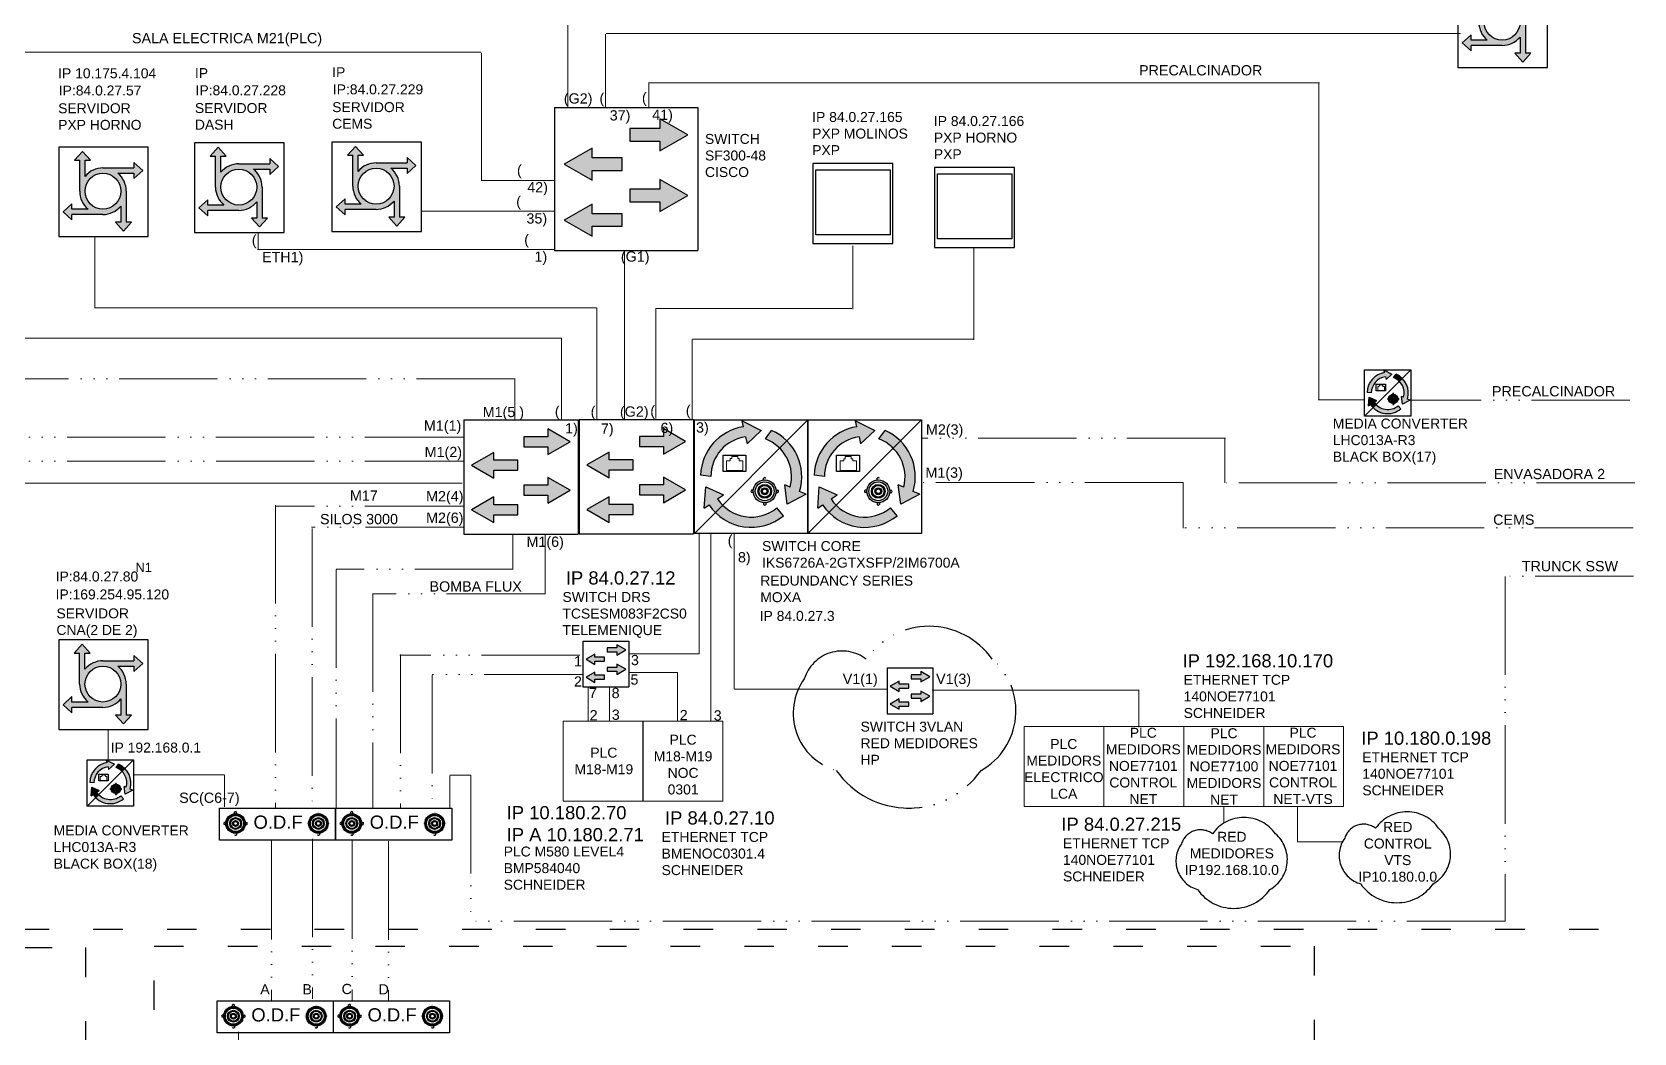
# Model space of a CAD drawing. Header units: millimetres. Extents: x 613 to 2691, y 4464 to 5516.
# Drawn here: x 1049.9 to 1440.7, y 5033.1 to 5277.1 of the extents above; entities that cross this region are included whole.
import ezdxf
from ezdxf.enums import TextEntityAlignment as Align

# ---------------------------------------------------------------- set-up
doc = ezdxf.new("R2010")
doc.units = ezdxf.units.MM
doc.linetypes.add('ACAD_ISO03W100', pattern=[30, 12, -18])
doc.linetypes.add('ACAD_ISO06W100', pattern=[36, 24, -3, 0, -3, 0, -3, 0, -3])
doc.layers.add('LETRAS', color=7, linetype='Continuous', lineweight=5)
doc.layers.add('RACK', color=7, linetype='Continuous', lineweight=30)
doc.layers.add('Línea F.O', color=7, linetype='ACAD_ISO06W100')
doc.layers.add('SEGMENTADA', color=7, linetype='ACAD_ISO03W100')
doc.styles.get("Standard").update_dxf_attribs({"font": 'arial.ttf'})

# ---------------------------------------------------------------- blocks, each defined once
blk = doc.blocks.new('Switch')
h = blk.add_hatch(color=256)
h.dxf.hatch_style = 1
h.paths.add_polyline_path([(0.005095460543316221, 0.008981120919770547), (0.005095460543316221, 0.007434474695855897), (0.0003636602739334194, 0.007434474695855897), (0.0003636602739334194, 0.005476317794091301), (0.005095460543316221, 0.005476317794091301), (0.005095460543316221, 0.003929671570176652), (0.009470144005945258, 0.006455396244973599)])
h.paths.add_polyline_path([(0.009470144005945258, -0.003089543108444559), (0.005095460543316221, -0.0005638184336476115), (0.005095460543316221, -0.002110464657562261), (0.0003636602739334194, -0.002110464657562259), (0.0003636602739334194, -0.004068621559326859), (0.005095460543316221, -0.004068621559326857), (0.005095460543316221, -0.005615267783241505)])
h.paths.add_polyline_path([(-0.0008616959780738407, -0.005972321184117392), (-0.005593496247456642, -0.005972321184117391), (-0.005593496247456642, -0.004425674960202739), (-0.009968179710085675, -0.006951399634999689), (-0.005593496247456642, -0.009477124309796636), (-0.005593496247456644, -0.007930478085881989), (-0.0008616959780738389, -0.007930478085881985)])
h.paths.add_polyline_path([(-0.0008616959780738398, 0.002811917152939714), (-0.005593496247456644, 0.002811917152939714), (-0.005593496247456642, 0.004358563376854362), (-0.009968179710085682, 0.001832838702057415), (-0.005593496247456642, -0.000692885972739532), (-0.005593496247456644, 0.0008537602511751174), (-0.0008616959780738389, 0.0008537602511751183)])
for p, q in [((-0.01147213251488211, 0.01076012363773771), (0.01102786748515427, 0.01076012363773771)), ((-0.01147213251488211, 0.01076012363773771), (-0.01147213251488211, -0.01173987636229867)), ((0.01102786748515427, 0.01076012363773771), (0.01102786748515427, -0.0004898763622804836)), ((0.009470144005945258, 0.006455396244973599), (0.005095460543316221, 0.008981120919770547)), ((0.005095460543316221, 0.008981120919770547), (0.005095460543316221, 0.007434474695855897)), ((0.005095460543316221, 0.007434474695855897), (0.0003636602739334194, 0.007434474695855897)), ((0.0003636602739334194, 0.007434474695855897), (0.0003636602739334194, 0.005476317794091301)), ((0.0003636602739334194, 0.005476317794091301), (0.005095460543316221, 0.005476317794091301)), ((0.005095460543316221, 0.003929671570176652), (0.009470144005945258, 0.006455396244973599)), ((0.005095460543316221, 0.005476317794091301), (0.005095460543316221, 0.003929671570176652)), ((-0.005593496247456642, 0.004358563376854363), (-0.009968179710085678, 0.001832838702057416)), ((-0.005593496247456642, 0.002811917152939714), (-0.005593496247456642, 0.004358563376854363)), ((-0.0008616959780738398, 0.002811917152939714), (-0.005593496247456642, 0.002811917152939714)), ((-0.0008616959780738398, 0.0008537602511751174), (-0.0008616959780738398, 0.002811917152939714)), ((-0.009968179710085678, 0.001832838702057416), (-0.005593496247456642, -0.000692885972739532)), ((-0.005593496247456642, -0.000692885972739532), (-0.005593496247456642, 0.0008537602511751174)), ((-0.005593496247456642, 0.0008537602511751174), (-0.0008616959780738398, 0.0008537602511751174)), ((0.005095460543316221, -0.002110464657562261), (0.0003636602739334194, -0.002110464657562261)), ((0.0003636602739334194, -0.002110464657562261), (0.0003636602739334194, -0.004068621559326857)), ((0.009470144005945258, -0.003089543108444559), (0.005095460543316221, -0.0005638184336476115)), ((0.005095460543316221, -0.0005638184336476115), (0.005095460543316221, -0.002110464657562261)), ((0.01102786748515427, -0.0004898763622804836), (0.01102786748515427, -0.01173987636229867)), ((-0.005593496247456642, -0.004425674960202741), (-0.009968179710085678, -0.006951399634999689)), ((-0.005593496247456642, -0.005972321184117391), (-0.005593496247456642, -0.004425674960202741)), ((0.0003636602739334194, -0.004068621559326857), (0.005095460543316221, -0.004068621559326857)), ((0.005095460543316221, -0.005615267783241507), (0.009470144005945258, -0.003089543108444559)), ((0.005095460543316221, -0.004068621559326857), (0.005095460543316221, -0.005615267783241507)), ((-0.009968179710085678, -0.006951399634999689), (-0.005593496247456642, -0.009477124309796636)), ((-0.0008616959780738398, -0.005972321184117391), (-0.005593496247456642, -0.005972321184117391)), ((-0.0008616959780738398, -0.007930478085881987), (-0.0008616959780738398, -0.005972321184117391)), ((-0.005593496247456642, -0.009477124309796636), (-0.005593496247456642, -0.007930478085881987)), ((-0.005593496247456642, -0.007930478085881987), (-0.0008616959780738398, -0.007930478085881987)), ((-0.01147213251488211, -0.01173987636229867), (0.01102786748515427, -0.01173987636229867))]:
    blk.add_line(p, q)
blk = doc.blocks.new('pc')
blk.add_lwpolyline([(7.773080970128376, 8.897666323093972), (-12.31022558130871, 8.897666323093972), (-12.31022558130871, -11.17034053075417), (7.773080970128376, -11.17034053075417)], close=True)
at = {"layer": 'Línea F.O'}
blk.add_lwpolyline([(-11.56629723428296, 7.312600997414165), (7.091450185160738, 7.312600997414165), (7.091450185160738, -9.033577927112447), (-11.56629723428296, -9.033577927112447)], close=True, dxfattribs=at)
blk = doc.blocks.new('O.D.F')
h = blk.add_hatch(color=256)
h.dxf.hatch_style = 1
h.paths.add_polyline_path([(-13.81008966296167, 0.1712454923288078, 0.5533011679273435), (-13.81008966296167, -0.3298933542248506), (-13.4343994409187, -0.3298933542248506, -0.0250829855585215), (-13.4467683232042, -0.08348926915891752, -0.02593439486746712), (-13.43354664647268, 0.1712454923288078)])
h.paths.add_polyline_path([(-8.160384981848438, 0.1773312129769238), (-8.539575056181548, 0.1773312129769238, -0.02655657968934562), (-8.525712279326854, -0.08348926915891752, -0.02446122243054062), (-8.537476280540432, -0.3238076332679611), (-8.160384982157211, -0.3238076332679611, 0.5533011673260855)])
h.paths.add_polyline_path([(-11.23646659772066, 2.364282155331466, -0.05105051562131976), (-10.73532775147578, 2.364211904751528), (-10.73532775147578, 2.744496721327096, 0.5533011673260855), (-11.23646659772066, 2.744496721635869)])
h.paths.add_polyline_path([(-11.23439186784344, -2.907423466618411, 0.5533011678461972), (-10.73325302128933, -2.907423466309638), (-10.73325302128933, -2.530976875315673, -0.05105054018279347), (-11.23439186784344, -2.53147189722381)])
h = blk.add_hatch(color=256)
h.dxf.hatch_style = 1
h.paths.add_polyline_path([(-13.44676832288454, -0.08348926915891752, 1), (-8.525712279337734, -0.08348926915891752, 1)])
h.paths.add_polyline_path([(-8.964890499902559, -0.08348926915891752, 1), (-13.00759010231972, -0.08348926915891752, 1)], flags=16)
h.paths.add_polyline_path([(-9.503268532791195, -0.08348926915891752, -1), (-12.46921206943108, -0.08348926915891752, -1)], flags=0)
h.paths.add_polyline_path([(-9.744065520501344, -0.08348926915891752, -1), (-12.22841508172093, -0.08348926915891752, -1)], flags=0)
h.paths.add_polyline_path([(-10.24317628656377, -0.08348926915891752, -1), (-11.72930431565851, -0.08348926915891752, -1)], flags=0)
h.paths.add_polyline_path([(-10.48257467220558, -0.08348926915891752, -1), (-11.4899059300167, -0.08348926915891752, -1)], flags=0)
h = blk.add_hatch(color=256)
h.dxf.hatch_style = 1
h.paths.add_polyline_path([(-12.46921206943108, -0.08348926915891752, 1), (-9.503268532791195, -0.08348926915891752, 1)])
h.paths.add_polyline_path([(-9.744065520501344, -0.08348926915891752, -1), (-12.22841508172093, -0.08348926915891752, -1)], flags=16)
h.paths.add_polyline_path([(-10.24317628656377, -0.08348926915891752, -1), (-11.72930431565851, -0.08348926915891752, -1)], flags=0)
h.paths.add_polyline_path([(-10.48257467220558, -0.08348926915891752, -1), (-11.4899059300167, -0.08348926915891752, -1)], flags=0)
h = blk.add_hatch(color=256)
h.dxf.hatch_style = 1
h.paths.add_polyline_path([(-11.72930431565851, -0.08348926915891752, 1), (-10.24317628656377, -0.08348926915891752, 1)])
h.paths.add_polyline_path([(-10.48257467220558, -0.08348926915891752, -1), (-11.4899059300167, -0.08348926915891752, -1)], flags=16)
h = blk.add_hatch(color=256)
h.dxf.hatch_style = 1
h.paths.add_polyline_path([(7.019271129818208, 0.1712454923288078, 0.5533011679273435), (7.019271129818208, -0.3298933542248506), (7.394961351861639, -0.3298933542248506, -0.0250829855585215), (7.382592469575684, -0.08348926915891752, -0.02593439486746712), (7.395814146307657, 0.1712454923288078)])
h.paths.add_polyline_path([(12.6689758109319, 0.1773312129769238), (12.28978573659879, 0.1773312129769238, -0.02655657968934562), (12.30364851345348, -0.08348926915891752, -0.02446122243054062), (12.2918845122399, -0.3238076332679611), (12.66897581062312, -0.3238076332679611, 0.5533011673260855)])
h.paths.add_polyline_path([(9.592894195059671, 2.364282155331466, -0.05105051562131976), (10.09403304130456, 2.364211904751528), (10.09403304130456, 2.744496721327096, 0.5533011673260855), (9.592894195059671, 2.744496721635869)])
h.paths.add_polyline_path([(9.594968924936893, -2.907423466618411, 0.5533011678461972), (10.09610777149055, -2.907423466309638), (10.09610777149055, -2.530976875315673, -0.05105054018279347), (9.594968924936893, -2.53147189722381)])
h = blk.add_hatch(color=256)
h.dxf.hatch_style = 1
h.paths.add_polyline_path([(7.382592469895792, -0.08348926915891752, 1), (12.3036485134426, -0.08348926915891752, 1)])
h.paths.add_polyline_path([(11.86447029287778, -0.08348926915891752, 1), (7.821770690460617, -0.08348926915891752, 1)], flags=16)
h.paths.add_polyline_path([(11.32609225998914, -0.08348926915891752, -1), (8.360148723349253, -0.08348926915891752, -1)], flags=0)
h.paths.add_polyline_path([(11.08529527227899, -0.08348926915891752, -1), (8.600945711059403, -0.08348926915891752, -1)], flags=0)
h.paths.add_polyline_path([(10.58618450621657, -0.08348926915891752, -1), (9.100056477121825, -0.08348926915891752, -1)], flags=0)
h.paths.add_polyline_path([(10.34678612057476, -0.08348926915891752, -1), (9.339454862763638, -0.08348926915891752, -1)], flags=0)
h = blk.add_hatch(color=256)
h.dxf.hatch_style = 1
h.paths.add_polyline_path([(8.360148723349253, -0.08348926915891752, 1), (11.32609225998914, -0.08348926915891752, 1)])
h.paths.add_polyline_path([(11.08529527227899, -0.08348926915891752, -1), (8.600945711059403, -0.08348926915891752, -1)], flags=16)
h.paths.add_polyline_path([(10.58618450621657, -0.08348926915891752, -1), (9.100056477121825, -0.08348926915891752, -1)], flags=0)
h.paths.add_polyline_path([(10.34678612057476, -0.08348926915891752, -1), (9.339454862763638, -0.08348926915891752, -1)], flags=0)
h = blk.add_hatch(color=256)
h.dxf.hatch_style = 1
h.paths.add_polyline_path([(9.100056477121825, -0.08348926915891752, 1), (10.58618450621657, -0.08348926915891752, 1)])
h.paths.add_polyline_path([(10.34678612057476, -0.08348926915891752, -1), (9.339454862763638, -0.08348926915891752, -1)], flags=16)
for p, q in [((-13.43350791901275, 0.1712454923288078), (-13.81008966327045, 0.1712454923288078)), ((-11.23646659772066, 2.367914977068949), (-11.23646659772066, 2.744496721635869)), ((-10.73532775147578, 2.367914977068949), (-10.73532775147578, 2.744496721635869)), ((-8.536966726415358, 0.1773312129769238), (-8.160384982465985, 0.1773312129769238)), ((-13.43350791901275, -0.3298933542248506), (-13.81008966327045, -0.3298933542248506)), ((-10.73325302128933, -2.530841722360265), (-10.73325302128933, -2.907423466618411)), ((-8.536966726415358, -0.3238076332679611), (-8.160384982465985, -0.3238076332679611)), ((10.09610777149055, -2.530841722360265), (10.09610777149055, -2.907423466618411))]:
    blk.add_line(p, q)
blk.add_lwpolyline([(-15.05533899297734, 3.773528597268296), (14.13274212205579, 3.773528597268296), (14.13274212205579, -4.240094632826867), (-15.05533899297734, -4.240094632826867)], close=True)
for centre, radius in [((-10.98624030111114, -0.08348926915891752), 2.460528021773404), ((-10.98624030111114, -0.08348926915891752), 2.021349801208579), ((-10.98624030111114, -0.08348926915891752), 1.482971768319944), ((-10.98624030111114, -0.08348926915891752), 1.242174780609794), ((-10.98624030111114, -0.08348926915891752), 0.7430640145473717), ((-10.98624030111114, -0.08348926915891752), 0.503665628905558), ((9.843120491669197, -0.08348926915891752), 2.460528021773404), ((9.843120491669197, -0.08348926915891752), 2.021349801208579), ((9.843120491669197, -0.08348926915891752), 1.482971768319944), ((9.843120491669197, -0.08348926915891752), 1.242174780609794), ((9.843120491669197, -0.08348926915891752), 0.7430640145473717), ((9.843120491669197, -0.08348926915891752), 0.503665628905558)]:
    blk.add_circle(centre, radius)
for centre, start, end in [((-13.65297852445883, -0.07932393094802137), 122.0883867405093, 237.9116132594908), ((-10.98589717475261, 2.587385582515026), 32.0883867405272, 147.9116132594728), ((-8.317496120969281, -0.07323820999113195), 302.0883867405272, 57.91161325947281), ((-10.98382244456616, -2.750312327806796), 212.0883867405272, 327.9116132594728), ((9.845538348213722, -2.750312327806796), 212.0883867405272, 327.9116132594728)]:
    blk.add_arc(centre, 0.2957514933841797, start, end)
at = {"insert": (-6.476095732202339, 1.909890228812628), "char_height": 3.316157899691895, "attachment_point": 1}
blk.add_mtext_dynamic_manual_height_columns('O.D.F', width=5.781666658497025, gutter_width=16.58078949845947, heights=[0], dxfattribs=at)
blk = doc.blocks.new('Conversor Ethernet-FO')
h = blk.add_hatch(color=256)
h.dxf.hatch_style = 1
h.paths.add_polyline_path([(0.004537903195162112, 0.00483157051194449), (0.005761137388821483, 0.00605480470560386, 0.3877318498682067), (-0.005732821073736631, 0.006587961824187584), (-0.004614814549141916, 0.005267740915835476, -0.3871099552390349)])
h = blk.add_hatch(color=256)
h.dxf.hatch_style = 1
h.paths.add_polyline_path([(0.007654099364572176, 0.00532114780548909), (0.006827109492951037, 0.004752429558172075, 0.04942118035614307), (0.005761137388821484, 0.006054804705603859), (0.004537903195162115, 0.004831570511944489, -0.05034815952146951), (0.005401510380729342, 0.003772049680595273), (0.004394869321231454, 0.003079785894897213), (0.007381126806649263, 0.001709550348095945)])
h = blk.add_hatch(color=256)
h.dxf.hatch_style = 1
h.paths.add_polyline_path([(-0.006848355194145783, 0.001793573256732229), (-0.005937644685900523, 0.001396074264675917), (-0.006352630295396011, 0.004655378816778466), (-0.009562908274574511, 0.002978397747483541), (-0.008447856666300154, 0.002491709731155881, 0.2765972888300592), (-0.006308228884085368, -0.006014561567302993), (-0.005084994690425997, -0.004791327373643621, -0.2685177286090352)])
h = blk.add_hatch(color=256)
h.dxf.hatch_style = 1
h.paths.add_polyline_path([(-0.004779939632614778, 0.002679722048918226, 0.5533011679273435), (-0.004779939632614778, 0.002285844514511443), (-0.004484660311368794, 0.002285844514511443, -0.0250829855585215), (-0.004494381818383113, 0.002479509472089664, -0.02593439486746712), (-0.004483990044900894, 0.002679722048918226)])
h.paths.add_polyline_path([(-0.000339470159820718, 0.002684505211612592), (-0.0006375002417763134, 0.002684505211612592, -0.02655657968934562), (-0.0006266045862090182, 0.002479509472089664, -0.02446122243054062), (-0.0006358506778052393, 0.002290627677433182), (-0.0003394701601833463, 0.002290627677433182, 0.5533011673260855)])
h.paths.add_polyline_path([(-0.002757162283856751, 0.004403371850688806, -0.05105051562131976), (-0.002363284749677341, 0.004403316636450688), (-0.002363284749677341, 0.004702207147242622, 0.5533011673260855), (-0.002757162283856751, 0.004702207147605249)])
h.paths.add_polyline_path([(-0.002755531618942941, 0.0002599963641643143, 0.5533011678461972), (-0.002361654084566844, 0.0002599963642132552), (-0.002361654084566844, 0.0005558701647631215, -0.05105054018279347), (-0.002755531618973628, 0.0005554810951027278)])
h = blk.add_hatch(color=256)
h.dxf.hatch_style = 1
h.paths.add_polyline_path([(-0.004494381818383113, 0.002479509472089664, 1), (-0.0006266045862090186, 0.002479509472089664, 1)])
h.paths.add_polyline_path([(-0.0009717832444758488, 0.002479509472089664, -1), (-0.004149203160116283, 0.002479509472089664, -1)], flags=16)
h.paths.add_polyline_path([(-0.001394929471521969, 0.002479509472089664, -1), (-0.003726056933070163, 0.002479509472089664, -1)], flags=0)
h.paths.add_polyline_path([(-0.00158418744753359, 0.002479509472089664, -1), (-0.003536798957058542, 0.002479509472089664, -1)], flags=0)
h.paths.add_polyline_path([(-0.001976470981845435, 0.002479509472089664, -1), (-0.003144515422746697, 0.002479509472089664, -1)], flags=0)
h.paths.add_polyline_path([(-0.002164629705747567, 0.002479509472089664, -1), (-0.002956356698844565, 0.002479509472089664, -1)], flags=0)
h = blk.add_hatch(color=256)
h.dxf.hatch_style = 1
h.paths.add_polyline_path([(-0.003726056933070163, 0.002479509472089664, 1), (-0.001394929471521969, 0.002479509472089664, 1)])
h.paths.add_polyline_path([(-0.00158418744753359, 0.002479509472089664, -1), (-0.003536798957058542, 0.002479509472089664, -1)], flags=16)
h.paths.add_polyline_path([(-0.001976470981845435, 0.002479509472089664, -1), (-0.003144515422746697, 0.002479509472089664, -1)], flags=0)
h.paths.add_polyline_path([(-0.002164629705747567, 0.002479509472089664, -1), (-0.002956356698844565, 0.002479509472089664, -1)], flags=0)
h = blk.add_hatch(color=256)
h.dxf.hatch_style = 1
h.paths.add_polyline_path([(-0.003144515422746697, 0.002479509472089664, 1), (-0.001976470981845435, 0.002479509472089664, 1)])
h.paths.add_polyline_path([(-0.002164629705747567, 0.002479509472089664, -1), (-0.002956356698844565, 0.002479509472089664, -1)], flags=16)
h = blk.add_hatch(color=256)
h.dxf.hatch_style = 1
h.paths.add_polyline_path([(0.0006767605969008276, -0.006712609063752958), (0.0004200934386062718, -0.005517256545090277), (-0.001984632223638981, -0.007756134324836238), (0.001250502823495481, -0.00938464635623859), (0.001040657060948964, -0.008407350841652266, 0.3601325181586739), (0.008251764160690627, -0.0002569055918496856), (0.006526287011765085, -2.820681290218027e-05, -0.371353904830479)])
h = blk.add_hatch(color=256)
h.dxf.hatch_style = 1
h.paths.add_polyline_path([(-0.005084994690425998, -0.004791327373643622), (-0.006308228884085367, -0.00601456156730299, 0.0931639934050975), (-0.003703950924550729, -0.007791966384963604), (-0.002663396204242547, -0.006348067225883331, -0.1069805864608786)])
for p, q in [((-0.009838656060310313, 0.009599009116300294), (0.009305341799517919, 0.009599009116300294)), ((-0.009838656060310313, -0.009544988743527938), (-0.009838656060310313, 0.009599009116300294)), ((0.009305341799517919, 0.009599009116300294), (-0.009838656060310313, -0.009544988743527938)), ((0.009305341799517919, 0.009599009116300294), (0.009305341799517919, -0.009544988743527938)), ((-0.005732821073706873, 0.006587961824152444), (-0.004614814549086077, 0.005267740915769537)), ((-0.009562908274574511, 0.002978397747483541), (-0.006352630295396011, 0.004655378816778466)), ((-0.009562908274574511, 0.002978397747483541), (-0.00844785666640746, 0.002491709731202718)), ((-0.006352630295396011, 0.004655378816778466), (-0.005937644685900523, 0.001396074264675917)), ((-0.002757162283856751, 0.004406227121074441), (-0.002757162283856751, 0.004702207147368714)), ((-0.002363284749677341, 0.004406227121074441), (-0.002363284749677341, 0.004702207147368714)), ((0.005401510380579566, 0.003772049680492273), (0.004394869321231454, 0.003079785894897213)), ((0.007381126806649263, 0.001709550348095945), (0.004394869321231454, 0.003079785894897213)), ((0.007654099364572176, 0.00532114780548909), (0.006827109493087846, 0.004752429558266158)), ((0.007654099364572176, 0.00532114780548909), (0.007381126806649263, 0.001709550348095945)), ((-0.006848355194051692, 0.001793573256691161), (-0.005937644685900523, 0.001396074264675917)), ((-0.004483959606446597, 0.002679722048918226), (-0.004779939632740871, 0.002679722048918226)), ((-0.004483959606446597, 0.002285844514511443), (-0.004779939632740871, 0.002285844514511443)), ((-0.002361654084566844, 0.0005559763903814352), (-0.002361654084566844, 0.0002599963640871616)), ((-0.0006354501863515272, 0.002684505211612592), (-0.0003394701602846273, 0.002684505211612592)), ((-0.0006354501863515272, 0.002290627677433182), (-0.0003394701602846273, 0.002290627677433182)), ((0.006526287011638487, -2.820681288540072e-05), (0.008251764160831954, -0.0002569055918684171)), ((-0.002663396204070523, -0.006348067225644627), (-0.003703950924546007, -0.00779196638495705)), ((-0.001984632223638982, -0.007756134324836239), (0.0004200934386062727, -0.005517256545090277)), ((0.001250502823495481, -0.00938464635623859), (-0.001984632223638982, -0.007756134324836239)), ((0.0006767605968889256, -0.006712609063697528), (0.0004200934386062727, -0.005517256545090277)), ((0.009305341799517919, -0.009544988743527938), (-0.009838656060310313, -0.009544988743527938)), ((0.001040657060912054, -0.008407350841480365), (0.001250502823495481, -0.00938464635623859))]:
    blk.add_line(p, q)
blk.add_lwpolyline([(0.000605134920602407, -0.0008631636876491738), (0.004459449119918329, -0.0008631636876491738), (0.004459449119918329, -0.003592788589452792), (0.000605134920602407, -0.003592788589452792)], close=True)
for radius in [0.001933888616087047, 0.001588709957820217, 0.001165563730774097, 0.000976305754762476, 0.0005840222204506311, 0.0003958634965484994]:
    blk.add_circle((-0.002560493202296066, 0.002479509472089664), radius)
for centre, radius, start, end in [((-0.0002779279948299518, 2.450381634844234e-05), 0.008534332986412688, 33.64110091726343, 129.7299865372261), ((-0.0002779279948299518, 2.450381634844234e-05), 0.006804419171862437, 33.41860244247363, 129.5954817213627), ((-0.002560223516880733, 0.004578723309571903), 0.0002324502875745266, 32.0883867405272, 147.9116132594728), ((-0.0002779279948299518, 2.450381634844234e-05), 0.008534332986412688, 163.1964071584482, 246.3317670905452), ((-0.0002779279948299518, 2.450381634844234e-05), 0.006804419171862437, 164.9306315022249, 249.4774307495137), ((-0.004656455794944059, 0.002482783281714834), 0.0002324502875745266, 122.0883867405093, 237.9116132594908), ((-0.002558592851770236, 0.0003834802018839734), 0.0002324502875745266, 212.0883867405272, 327.9116132594728), ((-0.0004629539978540653, 0.002487566444636574), 0.0002324502875745266, 302.0883867405272, 57.91161325947281), ((-0.0002779279948299518, 2.450381634844234e-05), 0.006804419171862437, 278.0654493901238, 359.556152154464), ((-0.0002779279948299518, 2.450381634844234e-05), 0.008534332986412688, 278.8880070471561, 358.1103977733615)]:
    blk.add_arc(centre, radius, start, end)
at = {"layer": 'RACK', "lineweight": 20}
for p, q in [((0.003874637374634088, -0.001038920249124456), (0.001126843506040726, -0.001038917807131182)), ((0.001126843506040726, -0.001038917807131182), (0.001126843506040726, -0.002636666783241051)), ((0.001126843506040726, -0.002636666783241051), (0.001747814217265525, -0.002636666783241051)), ((0.001747814217265525, -0.002636666783241051), (0.001747814217265525, -0.003024468462848998)), ((0.003874637374634088, -0.002636669224779578), (0.003253666663636662, -0.002636669224779578)), ((0.003253666663636662, -0.002636669224779578), (0.003253666663636662, -0.003024470904387525)), ((0.003874637374634088, -0.001038920249124456), (0.003874637374634088, -0.002636669224779578)), ((0.001747814217265525, -0.003024468462848998), (0.00199620046425994, -0.003024468462848998)), ((0.00199620046425994, -0.003024468462848998), (0.00199620046425994, -0.003412272583995471)), ((0.00199620046425994, -0.003412272583995471), (0.003005280416414874, -0.003412272583995471)), ((0.003253666663636662, -0.003024470904387525), (0.003005280416414874, -0.003024470904387525)), ((0.003005280416414874, -0.003024470904387525), (0.003005280416414874, -0.003412275025988745))]:
    blk.add_line(p, q, dxfattribs=at)
blk = doc.blocks.new('Servidor')
h = blk.add_hatch(color=256)
h.dxf.hatch_style = 1
h.paths.add_polyline_path([(0.01000995837739538, 0.005182445553373325), (0.007798916393312538, 0.007195767030225396), (0.007798916393767286, 0.005853552712096644), (3.413153548854908e-13, 0.005853552712454383, 0.2236037787042339), (-0.004511338394422637, 0.003729866652910028), (-0.004511338394422637, 0.007798916393767286), (-0.003169124076976004, 0.007798916393994659), (-0.005182445553145954, 0.01000995837716801), (-0.00719576702977065, 0.007798916393312538), (-0.00585355271186927, 0.007798916393539912), (-0.005853552712454384, 3.413146501540787e-13, 0.2236037787202359), (-0.003729866652635015, -0.004511338394650011), (-0.007798916393767286, -0.004511338394422637), (-0.007798916393767286, -0.003169124076976003), (-0.01000995837694063, -0.005182445553373329), (-0.007798916392857789, -0.007195767030225397), (-0.007798916393312538, -0.005853552712096644), (-1.706584092792118e-13, -0.005853552712454385, 0.2236037787285848), (0.004511338394877384, -0.003729866652360006), (0.004511338394877384, -0.007798916393767284), (0.003169124077430752, -0.007798916393994659), (0.005182445553600699, -0.010009958377168), (0.007195767030225401, -0.007798916393085161), (0.005853552712324016, -0.00779891639353991), (0.005853552712454385, -3.413155175158167e-13, 0.2236037787202359), (0.003729866652635015, 0.004511338394650011), (0.007798916393767286, 0.004511338394422637), (0.007798916394222035, 0.003169124076976004)])
h.paths.add_polyline_path([(0.004511338394726475, 0, -1), (-0.004511338394726475, 0, -1)], flags=16)
for p, q in [((-0.01112041947931175, 0.01108988545661305), (-0.01112041947931175, -0.01141011454342333)), ((0.01137958052072463, 0.01108988545661305), (-0.01112041947931175, 0.01108988545661305)), ((-0.00719576702977065, 0.007798916393312538), (-0.005182445553145953, 0.010009958377168)), ((-0.005182445553145953, 0.010009958377168), (-0.003169124076976004, 0.007798916393994659)), ((0.01137958052072463, -0.01141011454342333), (0.01137958052072463, 0.01108988545661305)), ((-0.00719576702977065, 0.007798916393312538), (-0.005853552712324017, 0.007798916393539912)), ((-0.005853552712324017, 0), (-0.00585355271186927, 0.007798916393539912)), ((-0.004511338394422637, 0.003729866652520286), (-0.004511338394422637, 0.007798916393539912)), ((-0.004511338394422637, 0.007798916393767286), (-0.003169124076976004, 0.007798916393994659)), ((0, 0.005853552712551391), (0.007798916393767286, 0.005853552712096644)), ((0.003729866652975034, 0.004511338394650011), (0.007798916393767286, 0.004511338394422637)), ((0.007798916393312538, 0.007195767030225397), (0.007798916393767286, 0.005853552712551391)), ((0.007798916393312538, 0.007195767030225397), (0.01000995837739538, 0.005182445553373327)), ((0.01000995837739538, 0.005182445553373327), (0.007798916394222033, 0.003169124076976004)), ((0.007798916393767286, 0.004511338394650011), (0.007798916394222033, 0.003169124076976004)), ((0.005853552712778765, 0), (0.005853552712324017, -0.007798916393539912)), ((-0.01000995837694063, -0.005182445553373327), (-0.007798916393767286, -0.003169124076976004)), ((-0.007798916393767286, -0.004511338394650011), (-0.007798916393767286, -0.003169124076976004)), ((0.004511338394877384, -0.003729866652520286), (0.004511338394877384, -0.007798916393539912)), ((-0.007798916392857791, -0.007195767030225397), (-0.01000995837694063, -0.005182445553373327)), ((-0.003729866652520286, -0.004511338394650011), (-0.007798916393312538, -0.004511338394422637)), ((0, -0.005853552712324017), (-0.007798916393312538, -0.005853552712096644)), ((-0.007798916392857791, -0.007195767030225397), (-0.007798916393312538, -0.005853552712324017)), ((0.004511338394877384, -0.007798916393767286), (0.003169124077430752, -0.007798916393994659)), ((0.005182445553600701, -0.010009958377168), (0.003169124077430752, -0.007798916393994659)), ((0.007195767030225397, -0.007798916393085165), (0.005182445553600701, -0.010009958377168)), ((0.007195767030225397, -0.007798916393085165), (0.005853552712778765, -0.007798916393539912)), ((-0.01112041947931175, -0.01141011454342333), (0.01137958052072463, -0.01141011454342333))]:
    blk.add_line(p, q)
blk.add_circle((0, 0), 0.004511338394726475)
for start, end in [(90, 140.4168716280866), (0, 50.41687162808657), (180, 230.4168716280866), (270, 320.4168716280865)]:
    blk.add_arc((0, 0), 0.005853552712454384, start, end)

msp = doc.modelspace()

# ---------------------------------------------------------------- linework, layer by layer
at = {"color": 3, "lineweight": 0}
for p, q in [((1180.65100661459, 5258.696795365421), (1180.65100661459, 5296.281953849402)), ((1189.817906334935, 5258.87469366619), (1189.817906334935, 5276.620042023323)), ((1398.366291062964, 5276.744564356402), (1189.936821079761, 5276.744564356402)), ((1159.432240199477, 5272.204575795897), (992.1682464916257, 5272.204575795897)), ((1159.563839772934, 5241.032485898306), (1159.563839772934, 5272.009775434998)), ((1363.983438016362, 5264.717033802169), (1200.363800771216, 5264.717033802169)), ((1200.400508719848, 5258.813137786622), (1200.400508719848, 5264.768769540222)), ((1363.842096315615, 5187.615314316539), (1363.842096315615, 5264.522328042624)), ((1177.183895770012, 5240.907299909779), (1159.494543031414, 5240.907299909779)), ((1177.20154943886, 5233.418411013849), (1144.984711298048, 5233.418411013849)), ((1065.211806268832, 5209.806456240874), (1065.211806268832, 5227.137289322905)), ((1105.061641673738, 5224.101205232368), (1105.061641673738, 5228.308827307555)), ((1250.136507329788, 5209.567442322757), (1250.136507329788, 5225.001957907568)), ((1177.380356814434, 5224.101205232368), (1104.941428572141, 5224.101205232368)), ((1194.425101149551, 5182.776749373609), (1194.425101149551, 5223.808207899754)), ((1279.672466280015, 5202.058050441923), (1279.672466280015, 5224.613128474755)), ((1187.620669482659, 5209.846057614542), (1065.190676319622, 5209.846057614542)), ((1187.721629862347, 5182.547352337218), (1187.721629862347, 5209.846057614542)), ((1202.054609068435, 5182.880451047551), (1202.054609068435, 5209.736684257871)), ((1249.931895920442, 5209.726019241341), (1202.071388293474, 5209.726019241341)), ((1179.089257134822, 5202.443473313921), (1035.187130916681, 5202.443473313921)), ((1179.097253338655, 5182.542704300163), (1179.097253338655, 5202.443473313921)), ((1210.958290344236, 5182.665184239719), (1210.958290344236, 5202.1725745473)), ((1279.6647098423, 5202.215462362341), (1211.011136757857, 5202.215462362341)), ((1374.903084439562, 5187.444462890707), (1363.642227859528, 5187.444462890707)), ((1154.878159582111, 5167.089713810135), (1005.426262547494, 5167.089713810135)), ((1212.663547979807, 5125.549655396126), (1212.663547979807, 5154.834685239151)), ((1215.535568109685, 5109.275498817962), (1215.535568109685, 5154.834685239151)), ((1221.164733570925, 5116.969306883171), (1221.164733570925, 5154.834685239151)), ((1212.660974232332, 5125.549742975436), (1195.569241766608, 5125.549742975436)), ((1207.403063218005, 5120.961118630868), (1195.508732431982, 5120.961118630868)), ((1207.403888139025, 5109.145219548971), (1207.403888139025, 5120.959293419188)), ((1185.575692479847, 5109.070142352033), (1185.575692479847, 5117.465984497825)), ((1190.76170682445, 5108.977331456823), (1190.76170682445, 5117.416434108643)), ((1258.324516754612, 5116.927138478357), (1221.163800555671, 5116.927138478357)), ((1319.937852822435, 5116.69179360228), (1269.528781828165, 5116.69179360228)), ((1319.94381875888, 5107.663730929138), (1319.94381875888, 5116.684875422785)), ((1068.514659632676, 5099.646567958103), (1068.514659632676, 5107.116541605725)), ((1340.622183674716, 5084.259955025945), (1340.622183674716, 5088.197371272891)), ((1358.654057974573, 5079.65611527255), (1358.654057974573, 5088.133656212429)), ((1369.424072585493, 5079.703018434202), (1358.625771004138, 5079.703018434202))]:
    msp.add_line(p, q, dxfattribs=at)
at = {"lineweight": 0}
for points in [[(1179.457352714471, 5109.059848184557), (1198.942034036663, 5109.059848184557), (1198.942034036663, 5089.590010520258), (1179.457352714471, 5089.590010520258)], [(1198.96041559961, 5109.060760083536), (1218.445096921802, 5109.060760083536), (1218.445096921802, 5089.590922419236), (1198.96041559961, 5089.590922419236)], [(1291.905091980316, 5107.765139403388), (1311.389773302509, 5107.765139403388), (1311.389773302509, 5088.295301739089), (1291.905091980316, 5088.295301739089)], [(1311.408154865456, 5107.766051302367), (1330.892836187648, 5107.766051302367), (1330.892836187648, 5088.296213638067), (1311.408154865456, 5088.296213638067)], [(1330.893038203044, 5107.761944671292), (1350.377719525236, 5107.761944671292), (1350.377719525236, 5088.292107006993), (1330.893038203044, 5088.292107006993)], [(1350.374269019413, 5107.763757937296), (1369.858950341605, 5107.763757937296), (1369.858950341605, 5088.293920272997), (1350.374269019413, 5088.293920272997)]]:
    msp.add_lwpolyline(points, close=True, dxfattribs=at)
at = {"layer": 'Línea F.O', "color": 1, "lineweight": 0}
for p, q in [((1167.730655128724, 5192.548497914739), (980.5073171001932, 5192.548497914739)), ((1167.717996318502, 5192.530684520883), (1167.717996318502, 5182.593007424057)), ((1439.68627553636, 5187.32893923022), (1386.100090973992, 5187.32893923022)), ((1155.063178472293, 5178.307216042861), (963.089951580173, 5178.307216042861)), ((1341.02036986555, 5178.063490415948), (1267.16496152976, 5178.063490415948)), ((1340.852516035521, 5178.063490415948), (1340.852516035521, 5167.176599909841)), ((1155.094238518897, 5172.494522448818), (948.2603326064291, 5172.494522448818)), ((1330.728269851878, 5167.317645059575), (1267.185400579861, 5167.317645059575)), ((1330.720661275656, 5167.277375132632), (1330.720661275656, 5156.122365376268)), ((1440.886016486472, 5167.20578825516), (1340.852516035521, 5167.20578825516)), ((1109.34028544645, 5161.773415138655), (1109.34028544645, 5088.01069150544)), ((1155.107917009483, 5161.481603238971), (1109.486503874744, 5161.481603238971)), ((1155.254141342015, 5156.374870189224), (1118.113633217862, 5156.374870189224)), ((1118.251142896643, 5156.08305828954), (1118.251142896643, 5088.090574944437)), ((1167.203006206862, 5154.569675232633), (1167.203006206862, 5146.139327392446)), ((1175.084873239803, 5154.685419270154), (1175.084873239803, 5140.028463640008)), ((1440.463481480296, 5156.216496697831), (1331.100907348055, 5156.216496697831)), ((1167.270600273753, 5146.138664177648), (1124.099738326755, 5146.138664177648)), ((1124.126773827791, 5146.062321365678), (1124.126773827791, 5087.928431981933)), ((1409.288984634853, 5144.389996532651), (1409.288984634853, 5060.357459652999)), ((1440.615348551551, 5144.476337177135), (1409.31434923683, 5144.476337177135)), ((1133.037631277984, 5140.221597533332), (1133.037631277984, 5088.047233596332)), ((1175.055000162972, 5140.136442320021), (1133.063952366348, 5140.136442320021)), ((1183.535190760887, 5125.206470328823), (1139.667953585734, 5125.206470328823)), ((1139.799122114019, 5125.321411792938), (1139.799122114019, 5087.892067444607)), ((1147.531458441732, 5120.336741598858), (1147.531458441732, 5087.964796519258)), ((1184.184150725792, 5120.476494781547), (1147.55181034653, 5120.476494781547)), ((1096.807107770934, 5095.991805319476), (1074.62135878146, 5095.991805319476)), ((1096.876523884863, 5096.048572850602), (1096.876523884863, 5088.176056542984)), ((1156.984980215083, 5095.946307217739), (1151.839614832236, 5095.946307217739)), ((1151.839614832236, 5095.77516646708), (1151.839614832236, 5087.902650159462)), ((1156.984980215083, 5095.94054194895), (1156.984980215083, 5060.348837860635)), ((1118.295737598397, 5080.428265040362), (1118.295737598397, 5041.369058626701)), ((1108.360914236603, 5079.898630198068), (1108.360914236603, 5040.839423784407)), ((1128.027177709656, 5080.009155065844), (1128.027177709656, 5040.949948652184)), ((1136.898712941701, 5079.807856319486), (1136.898712941701, 5040.748649905825)), ((1409.255194686736, 5060.355430842379), (1156.981602991542, 5060.355430842379)), ((1100.264969569871, 5033.364838462347), (1100.264969569871, 4873.914506560728))]:
    msp.add_line(p, q, dxfattribs=at)
at = {"layer": 'Línea F.O'}
for points in [[(1284.134181460217, 5124.213995067003, -0.52056705), (1281.459742718867, 5097.109245144253, -0.52056705), (1246.100029816653, 5097.109245144253, -0.52056705), (1238.308259408828, 5119.434313604292, -0.52056705), (1253.38696790555, 5124.213995067003, -0.52056705)], [(1353.240849668525, 5081.617829198042, -0.52056705), (1351.903630297851, 5068.065454236667, -0.52056705), (1334.223773846744, 5068.065454236667, -0.52056705), (1330.327888642831, 5079.227988466687, -0.52056705), (1337.867242891192, 5081.617829198042, -0.52056705)], [(1393.046704463205, 5082.985819005319, -0.52056705), (1391.70948509253, 5069.433444043944, -0.52056705), (1374.029628641423, 5069.433444043944, -0.52056705), (1370.133743437511, 5080.595978273964, -0.52056705), (1377.673097685872, 5082.985819005319, -0.52056705)]]:
    msp.add_lwpolyline(points, format="xyb", close=True, dxfattribs=at)
at = {"layer": 'SEGMENTADA', "ltscale": 0.6}
for points in [[(922.3718707155695, 5500.615136932669), (1468.051470644705, 5500.615136932669), (1468.051470644705, 5058.291851056316), (922.3718707155695, 5058.291851056316)], [(921.6368599492263, 5053.919766781803), (1062.959335724051, 5053.919766781803), (1062.959335724051, 4893.435853393418), (921.6368599492263, 4893.435853393418)], [(1079.693510732909, 5054.257569490322), (1362.646070400569, 5054.257569490322), (1362.646070400569, 4876.707420315226), (1079.693510732909, 4876.707420315226)]]:
    msp.add_lwpolyline(points, close=True, dxfattribs=at)

# ---------------------------------------------------------------- block references
at = {"lineweight": 0}
for name, p, xscale, yscale, zscale in [('Servidor', (1408.529306965647, 5279.505991824652), 970.1928948945391, 970.1928948945391, 970.1928948945391), ('Switch', (1195.192448836084, 5242.038809305106), 1550.878255369567, 1550.878255369567, 1550.878255369567), ('Servidor', (1067.215123296301, 5238.300460485932), 970.1928948945391, 970.1928948945391, 970.1928948945391), ('Servidor', (1100.349212475856, 5239.299203162566), 970.1928948945391, 970.1928948945391, 970.1928948945391), ('Servidor', (1133.841189865992, 5239.52345993037), 970.1928948945391, 970.1928948945391, 970.1928948945391), ('Switch', (1169.46281087567, 5169.22748226667), 1237.339138766263, 1237.339138766263, 1237.339138766263), ('Switch', (1197.611519291153, 5169.295706976878), 1237.339138766263, 1237.339138766263, 1237.339138766263), ('Servidor', (1067.206032802111, 5118.144758078053), 970.1928948945391, 970.1928948945391, 970.1928948945391), ('Switch', (1190.024894972768, 5123.270873773432), 497.5348178946355, 497.5348178946355, 497.5348178946355), ('Switch', (1264.193214341384, 5116.705967027697), 497.5348178946355, 497.5348178946355, 497.5348178946355), ('O.D.F', (1110.222069566736, 5084.233266438812), 0.9701928948945391, 0.9701928948945391, 0.9701928948945391), ('O.D.F', (1138.571600498677, 5084.236829872924), 0.9701928948945391, 0.9701928948945391, 0.9701928948945391), ('O.D.F', (1109.689733612426, 5037.24996330494), 0.9701928948945391, 0.9701928948945391, 0.9701928948945391), ('O.D.F', (1138.039264544367, 5037.253526739052), 0.9701928948945391, 0.9701928948945391, 0.9701928948945391)]:
    msp.add_blockref(name, p, dxfattribs=dict(at, xscale=xscale, yscale=yscale, zscale=zscale))
at = {"lineweight": 0, "rotation": 180}
for p, xscale, yscale, zscale in [((1380.46811844832, 5189.107228406399), 589.6483023455023, 589.6483023455023, 589.6483023455023), ((1224.948372605171, 5168.720331148604), 1446.088209295825, 1446.088209295825, 1446.088209295825), ((1252.639327122999, 5168.718560758661), 1446.088209295825, 1446.088209295825, 1446.088209295825), ((1068.852394533006, 5094.028383875402), 589.6483023455023, 589.6483023455023, 589.6483023455023)]:
    msp.add_blockref('Conversor Ethernet-FO', p, dxfattribs=dict(at, xscale=xscale, yscale=yscale, zscale=zscale))
at = {"layer": 'Línea F.O', "lineweight": 0, "xscale": 0.9701928948945391, "yscale": 0.9701928948945391, "zscale": 0.9701928948945391}
for p in [(1252.347596997066, 5236.400973723253), (1282.029054999939, 5235.414859502155)]:
    msp.add_blockref('pc', p, dxfattribs=at)

# ---------------------------------------------------------------- texts
at = {"lineweight": 0, "char_height": 2.425482237236348, "attachment_point": 1}
for s, width, insert in [('IP 10.175.4.104', 73.62730175075853, (1056.284959676886, 5268.256979516596)), ('IP ', 73.62730175075853, (1089.645504690078, 5268.302852268005)), ('IP ', 73.62730175075853, (1123.137482080215, 5268.527109035809)), ('IP:84.0.27.57', 73.62730175075853, (1056.440636902046, 5264.068224002669)), ('IP:84.0.27.228', 73.62730175075853, (1089.801181915238, 5264.114096754078)), ('IP:84.0.27.229', 73.62730175075853, (1123.293159305374, 5264.338353521882)), ('SERVIDOR \\PCEMS', 73.62730175075853, (1123.139241263644, 5260.003313729115)), ('SERVIDOR \\PPXP HORNO', 73.62730175075853, (1056.286718860316, 5259.733184209902)), ('SERVIDOR \\PDASH', 73.62730175075853, (1089.647263873508, 5259.779056961311)), ('SWITCH \\PSF300-48\\PCISCO', 73.62730175075853, (1214.077469647219, 5252.260892994574)), ('MEDIA CONVERTER\\PLHC013A-R3\\PBLACK BOX(17)', 49.51001027000376, (1367.237551393712, 5182.869388687093)), ('SWITCH CORE \\PIKS6726A-2GTXSFP/2IM6700A', 73.62730175075853, (1227.996151119846, 5152.996910294973)), ('IP:84.0.27.80', 73.62730175075853, (1055.667317508561, 5145.582288004787)), ('REDUNDANCY SERIES\\PMOXA', 73.62730175075853, (1227.563357175462, 5144.57947561835)), ('IP:169.254.95.120', 73.62730175075853, (1055.652505631926, 5141.20753490057)), ('SWITCH DRS\\PTCSESM083F2CS0\\PTELEMENIQUE', 49.51001027000376, (1179.314444950414, 5140.588051075816)), ('SERVIDOR \\PCNA(2 DE 2)', 73.62730175075853, (1055.865464066997, 5136.588548006312)), ('IP 84.0.27.3', 73.62730175075853, (1227.427257012993, 5135.969453911111)), ('ETHERNET TCP\\P140NOE77101\\PSCHNEIDER', 49.51001027000376, (1330.844130976395, 5120.388419090541)), ('SWITCH 3VLAN\\PRED MEDIDORES\\PHP', 49.51001027000376, (1252.027154133335, 5108.982832971377)), ('IP 192.168.0.1', 73.62730175075853, (1069.106937259004, 5103.868182382431)), ('ETHERNET TCP\\P140NOE77101\\PSCHNEIDER', 49.51001027000376, (1374.431260528495, 5101.525872292848)), ('MEDIA CONVERTER\\PLHC013A-R3\\PBLACK BOX(18)', 49.51001027000376, (1055.194582967948, 5083.669417723505)), ('ETHERNET TCP\\PBMENOC0301.4\\PSCHNEIDER', 49.51001027000376, (1203.496988181646, 5082.080544620432)), ('ETHERNET TCP\\P140NOE77101\\PSCHNEIDER', 49.51001027000376, (1301.411241301546, 5080.539646460641)), ('PLC M580 LEVEL4\\PBMP584040\\PSCHNEIDER', 49.51001027000376, (1164.971948863646, 5078.531271422533))]:
    msp.add_mtext_dynamic_manual_height_columns(s, width=width, gutter_width=12.12741118618174, heights=[0], dxfattribs=dict(at, insert=insert))
at = {"layer": 'LETRAS', "lineweight": 0}
msp.add_text('N1', height=2.242167436988094, dxfattribs=at).set_placement((1077.148488009132, 5146.590279479617), align=Align.MIDDLE)
at = {"layer": 'Línea F.O', "char_height": 2.5, "attachment_point": 1}
for s, width, insert in [('SALA ELECTRICA M21(PLC)', 49.52096102345877, (1074.293673265492, 5276.867920909154)), ('PRECALCINADOR', 23.62458973537196, (1319.960045926882, 5269.028350983951)), ('\\pxi-1,l2,t4;(G2)', 10.99343836508342, (1177.140261851603, 5262.164686871046)), ('\\pxi-1,l2,t4;(^I37)', 10.99343836508342, (1185.839233846986, 5262.207944471966)), ('\\pxi-1,l2,t4;(^I41)', 10.99343836508342, (1196.198165959777, 5262.347645109879)), ('\\pxi-1,l2,t4;(^I42)', 10.99343836508342, (1165.70808071231, 5244.685667608698)), ('\\pxi-1,l2,t4;(^I35)', 10.99343836508342, (1165.526632228259, 5237.078474170039)), ('\\pxi-1,l2,t4;(^IETH1)', 15.46144769539569, (1101.019352596148, 5227.66332900713)), ('\\pxi-1,l2,t4;(^I1)', 10.99343836508342, (1167.482601482981, 5227.765392358208)), ('\\pxi-1,l2,t4;(G1)', 10.99343836508342, (1191.058770206761, 5223.63036341391)), ('PRECALCINADOR', 23.62458973537196, (1406.048244556488, 5190.778189771705)), ('M1(5 )', 9.776152322150665, (1159.844747964069, 5185.722082549411)), ('\\pxi-1,l2,t4;(^I1)', 10.99343836508342, (1174.945872390647, 5185.900446685806)), ('\\pxi-1,l2,t4;(^I7)', 10.99343836508342, (1183.682444957169, 5185.842811516103)), ('\\pxi-1,l2,t4;(G2)', 10.99343836508342, (1190.827852231088, 5185.83289586698)), ('\\pxi-1,l2,t4;(^I6)', 10.99343836508342, (1198.233615705424, 5186.007995602217)), ('\\pxi-1,l2,t4;(^I3)', 10.99343836508342, (1206.890446887021, 5186.130296771119)), ('M1(1)', 0.5837182986215339, (1145.515949399458, 5182.39845198103)), ('M2(3)', 0.5837182986215339, (1267.975479786346, 5181.45857382847)), ('M1(2)', 0.5837182986215339, (1145.690082796762, 5175.969496753251)), ('M1(3)', 0.5837182986215339, (1267.856406122216, 5170.934957539856)), ('ENVASADORA 2', 28.32448036356618, (1406.483119925126, 5170.601026071709)), ('M17', 0.5837182986215339, (1127.471872415166, 5165.342855843145)), ('M2(4)', 0.5837182986215339, (1146.042120573006, 5165.196948587762)), ('SILOS 3000', 18.71529936310253, (1120.160750256361, 5159.614635778658)), ('M2(6)', 0.5837182986215339, (1146.042120573006, 5159.944310893714)), ('CEMS', 23.62458973537196, (1406.335395043109, 5159.476254617163)), ('\\pxi-1,l2,t4;(^I8)', 10.99343836508342, (1217.113768055781, 5154.472097624079)), ('M1(6)', 0.5837182986215339, (1170.530307305956, 5154.095531873772)), ('TRUNCK SSW', 23.62458973537196, (1413.337124333911, 5148.141549851534)), ('BOMBA FLUX', 22.50635677648188, (1146.884694398657, 5143.193212847067)), ('1', 0.5837182986215339, (1182.12852423735, 5124.977452669048)), ('3', 0.5837182986215339, (1196.008219947666, 5125.243961792532)), ('2', 0.5837182986215339, (1182.116814507459, 5120.025219178065)), ('5', 0.5837182986215339, (1195.902437238975, 5120.496252269877)), ('V1(1)', 0.5837182986215339, (1247.676425974352, 5120.661705487873)), ('V1(3)', 0.5837182986215339, (1270.446643449047, 5120.661705487873)), ('7', 0.5837182986215339, (1185.764942900525, 5117.224361056581)), ('8', 0.5837182986215339, (1191.300955255595, 5117.212276131631)), ('2', 0.5837182986215339, (1185.942098461913, 5111.798705439157)), ('3', 0.5837182986215339, (1191.346453175312, 5111.921533303642)), ('2', 0.5837182986215339, (1207.913983985313, 5111.827438784645)), ('3', 0.5837182986215339, (1216.196492359061, 5111.751712625982)), ('SC(C6-7)', 0.5837182986215339, (1085.804278794063, 5091.679186212081)), ('A', 0.5837182986215339, (1105.576735873063, 5044.968540524012)), ('B', 0.5837182986215339, (1115.863321864412, 5044.983434428474)), ('C', 0.5837182986215339, (1125.434243485461, 5045.055748341105)), ('D', 0.5837182986215339, (1134.441971751444, 5044.962527495871))]:
    msp.add_mtext_dynamic_manual_height_columns(s, width=width, gutter_width=12.5, heights=[0], dxfattribs=dict(at, insert=insert))
at = {"layer": 'SEGMENTADA', "lineweight": 0, "attachment_point": 1}
for s, insert, char_height, width in [('IP 84.0.27.165\\PPXP MOLINOS\\PPXP', (1240.22583381928, 5257.609211261123), 2.425482237236348, 48.83187502489228), ('IP 84.0.27.166\\PPXP HORNO\\PPXP', (1269.907291822153, 5256.623097040026), 2.425482237236348, 48.83187502489228), ('IP 84.0.27.12', (1180.13507198871, 5145.628040724575), 3.217312832629474, 37.90887727153265), ('IP 192.168.10.170', (1330.571173178923, 5125.428408739301), 3.217312832629474, 37.90887727153265), ('IP 10.180.0.198', (1374.158302731023, 5106.565861941608), 3.217312832629474, 37.90887727153265), ('IP 10.180.2.70\\PIP A 10.180.2.71', (1165.689133581268, 5088.401535946668), 3.217312832629474, 37.90887727153265), ('IP 84.0.27.10', (1204.317615219942, 5087.120534269191), 3.217312832629474, 37.90887727153265), ('IP 84.0.27.215', (1301.012221230932, 5085.579636109401), 3.217312832629474, 37.90887727153265)]:
    msp.add_mtext(s, dxfattribs=dict(at, insert=insert, char_height=char_height, width=width))
at = {"layer": 'SEGMENTADA', "lineweight": 0, "char_height": 2.425482237236348, "attachment_point": 1}
for s, insert in [('\\pxqc;PLC MEDIDORS  NOE77101 CONTROL\\PNET', (1320.017043733929, 5107.483111473095)), ('\\pxqc;PLC MEDIDORS  NOE77101 CONTROL\\PNET-VTS', (1358.982289156665, 5107.497922412746)), ('\\pxqc;PLC M18-M19  NOC 0301', (1207.75246436406, 5105.792612703565)), ('\\pxqc;PLC MEDIDORS\\PELECTRICO\\PLCA', (1300.627547003073, 5104.747723730105)), ('\\pxqc;PLC MEDIDORS  NOE77100 MEDIDORS\\PNET', (1339.705256520636, 5107.369420623041)), ('\\pxqc;PLC M18-M19', (1188.424028704155, 5102.6354356953)), ('\\pxqc;RED CONTROL\\PVTS\\PIP10.180.0.0', (1382.087395046673, 5084.521510375975)), ('\\pxqc;RED\\PMEDIDORES\\PIP192.168.10.0', (1341.614741698771, 5082.125229908991))]:
    msp.add_mtext_dynamic_manual_height_columns(s, width=1.96831493391521, gutter_width=12.12741118618174, heights=[0], dxfattribs=dict(at, insert=insert))

doc.saveas('drawing.dxf')
